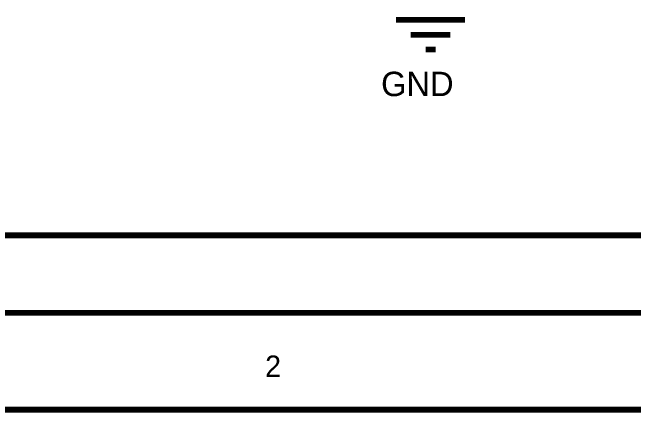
# Model space of a CAD drawing. Header units: inches. Extents: x 0 to 16.9, y 0 to 11.7.
# Drawn here: x 3.574 to 4.832, y -0.004 to 0.805 of the extents above; entities that cross this region are included whole.
import ezdxf

# ---------------------------------------------------------------- set-up
doc = ezdxf.new("R2010")
doc.units = ezdxf.units.IN
doc.header["$MEASUREMENT"] = 0
doc.layers.add('Sheet', color=255, linetype='Continuous')

msp = doc.modelspace()

# ---------------------------------------------------------------- linework, layer by layer
at = {"layer": 'Sheet'}
for points in [[(0.0023, 11.6929, 0.0039, 0.0039, 0), (0.0023, 0, 0.0039, 0.0039, 0), (16.5339, 0, 0.0039, 0.0039, 0), (16.5339, 11.6929, 0.0039, 0.0039, 0), (0.0023, 11.6929, 0.0039, 0.0039, 0), (0.0023, 11.6929, 0.0039, 0.0039, 0)], [(0.2021, 11.4923, 0.0039, 0.0039, 0), (0.2021, 0.1999, 0.0039, 0.0039, 0), (16.3341, 0.1999, 0.0039, 0.0039, 0), (16.3341, 11.4923, 0.0039, 0.0039, 0), (0.2021, 11.4923, 0.0039, 0.0039, 0), (0.2021, 11.4923, 0.0039, 0.0039, 0)]]:
    msp.add_lwpolyline(points, format="xyseb", close=True, dxfattribs=at)
for points in [[(4.3507, 0.7902, 0.0118, 0.0118, 0), (4.4907, 0.7902, 0.0118, 0.0118, 0)], [(4.3807, 0.7601, 0.0118, 0.0118, 0), (4.4606, 0.7601, 0.0118, 0.0118, 0)], [(4.4108, 0.7304, 0.0118, 0.0118, 0), (4.4309, 0.7304, 0.0118, 0.0118, 0)], [(7.7168, 0.3542, 0.0118, 0.0118, 0), (0.4745, 0.3542, 0.0118, 0.0118, 0)], [(16.3356, 0.1976, 0.0118, 0.0118, 0), (0.2006, 0.1976, 0.0118, 0.0118, 0)], [(16.5323, 0.0015, 0.0118, 0.0118, 0), (0.0023, 0.0015, 0.0118, 0.0118, 0)]]:
    msp.add_lwpolyline(points, format="xyseb", dxfattribs=at)

# ---------------------------------------------------------------- texts
for s, height, p in [('GND', 0.04939, (4.3206, 0.6359)), ('2', 0.0432, (4.086, 0.0679))]:
    msp.add_text(s, height=height, dxfattribs=at).set_placement(p)

doc.saveas('drawing.dxf')
